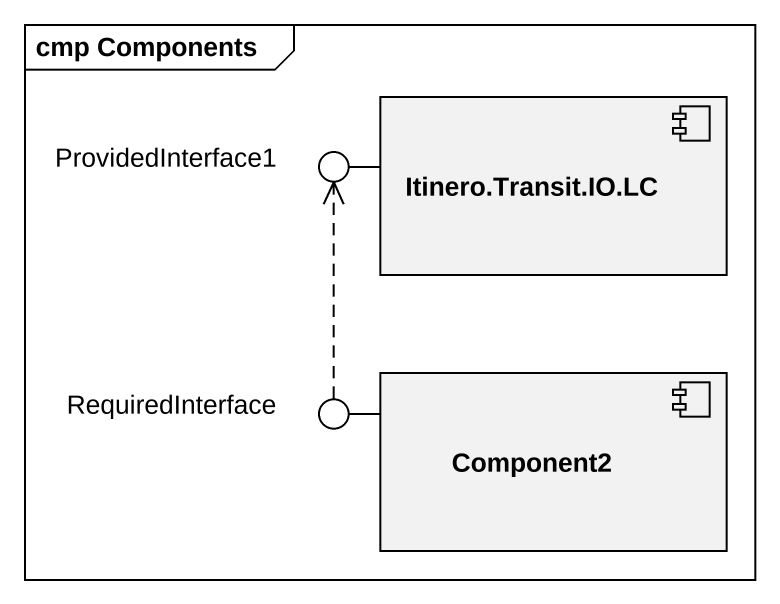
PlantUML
@startuml
mainframe cmp Components
() ProvidedInterface1
component "Itinero.Transit.IO.LC" as Itinero_Transit_IO_LC
() RequiredInterface
component Component2
Itinero_Transit_IO_LC -left- ProvidedInterface1
Component2 -left- RequiredInterface
RequiredInterface .up.> ProvidedInterface1
@enduml
